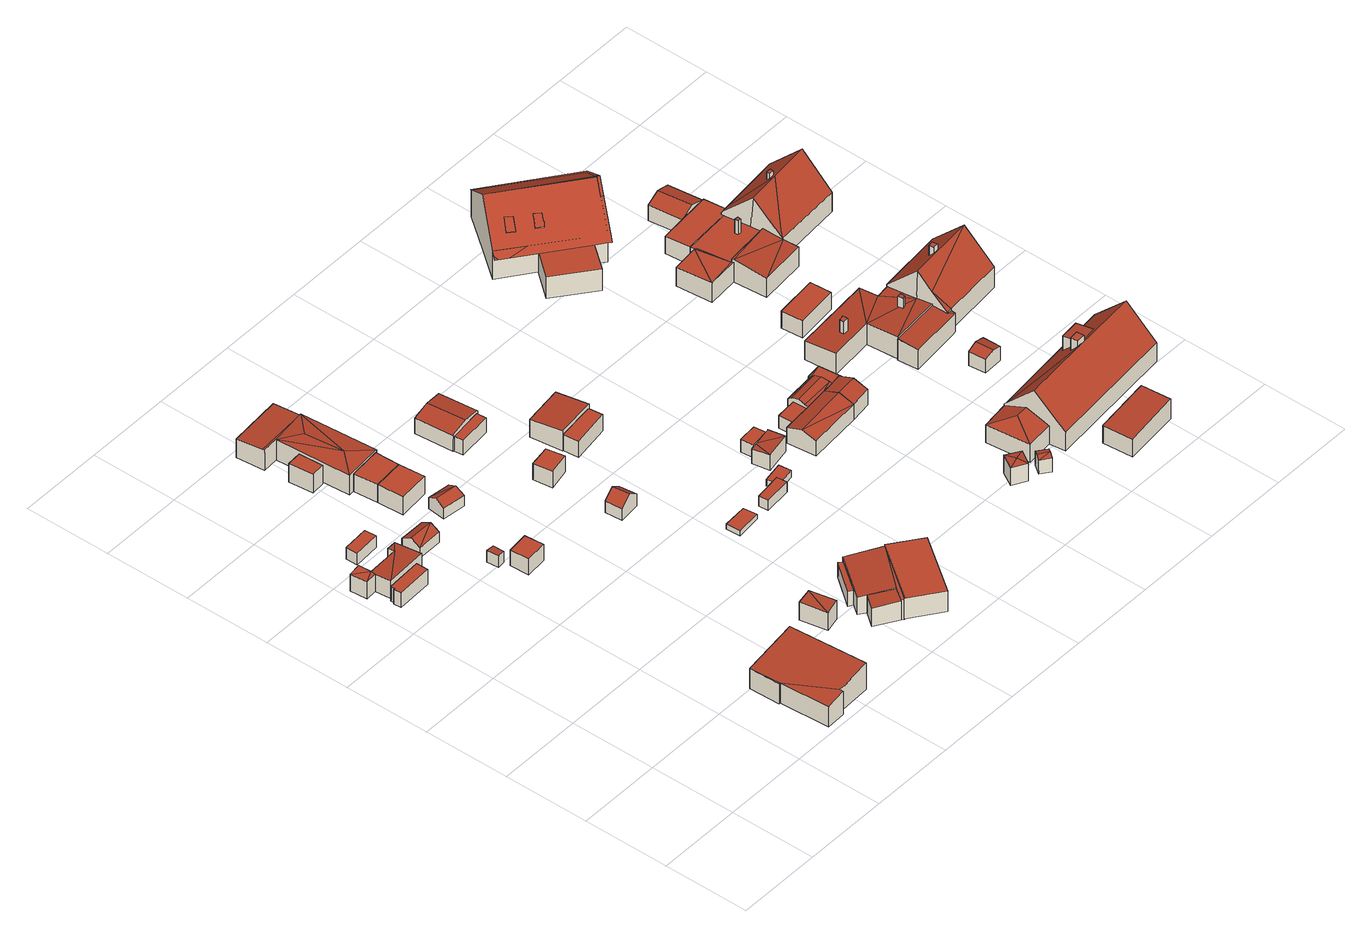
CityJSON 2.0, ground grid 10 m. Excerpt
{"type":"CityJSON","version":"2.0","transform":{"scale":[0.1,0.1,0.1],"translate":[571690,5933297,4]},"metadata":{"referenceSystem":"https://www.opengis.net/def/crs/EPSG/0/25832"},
"CityObjects":{
"building1":{"type":"Building","attributes":{"Grundfläche 2D":"5.907597","Grundhöhe NN":"4.832"},"geometry":[{"type":"Solid","lod":"3","boundaries":[[[[0,1,2,3,4,5]],[[1,0,6,7]],[[3,2,8,9]],[[2,1,7,8]],[[4,3,9,10]],[[5,4,10,11]],[[0,5,11,6]],[[11,10,9,8,7,6]]]],"semantics":{"surfaces":[{"type":"RoofSurface"},{"type":"WallSurface"},{"type":"GroundSurface"}],"values":[[0,1,1,1,1,1,1,2]]}}]},
"building2":{"type":"Building","attributes":{"Grundfläche 2D":"16.011193","Grundhöhe NN":"5.109"},"geometry":[{"type":"Solid","lod":"3","boundaries":[[[[12,13,14]],[[15,13,12]],[[16,12,14,17]],[[18,16,17,19]],[[16,18,20]],[[15,12,21]],[[22,23,14,13]],[[23,24,17,14]],[[24,25,19,17]],[[25,26,18,19]],[[26,27,20,18]],[[27,28,16,20]],[[28,29,12,16]],[[29,30,21,12]],[[30,31,15,21]],[[31,22,13,15]],[[22,31,30,29,28,27,26,25,24,23]]]],"semantics":{"surfaces":[{"type":"RoofSurface"},{"type":"WallSurface"},{"type":"GroundSurface"}],"values":[[0,0,0,0,0,0,1,1,1,1,1,1,1,1,1,1,2]]}}]},
"building3":{"type":"Building","attributes":{"Grundfläche 2D":"60.563072","Grundhöhe NN":"5.005"},"geometry":[{"type":"Solid","lod":"3","boundaries":[[[[32,33,34,35,36,37,38]],[[39,37,36]],[[40,41,38,37]],[[36,35,42,43]],[[39,36,43,44]],[[37,39,44,45]],[[40,37,45,46]],[[41,40,46,47]],[[38,41,47,48]],[[34,33,32,38,48,49]],[[35,34,49,42]],[[42,49,48,47,46,45,44,43]]]],"semantics":{"surfaces":[{"type":"RoofSurface"},{"type":"WallSurface"},{"type":"GroundSurface"}],"values":[[0,0,0,1,1,1,1,1,1,1,1,2]]}}]},
"building4":{"type":"Building","attributes":{"Grundfläche 2D":"4.309440","Grundhöhe NN":"4.859"},"geometry":[{"type":"Solid","lod":"3","boundaries":[[[[50,51,52,53]],[[54,55,53,52]],[[55,56,50,53]],[[56,57,51,50]],[[57,54,52,51]],[[57,56,55,54]]]],"semantics":{"surfaces":[{"type":"RoofSurface"},{"type":"WallSurface"},{"type":"GroundSurface"}],"values":[[0,1,1,1,1,2]]}}]},
"building5":{"type":"Building","attributes":{"Grundfläche 2D":"6.343090","Grundhöhe NN":"5.116"},"geometry":[{"type":"Solid","lod":"3","boundaries":[[[[58,59,60]],[[61,59,58]],[[62,61,58,63]],[[60,59,64,65]],[[63,58,60,65,66]],[[62,63,66,67]],[[64,59,61,62,67]],[[65,64,67,66]]]],"semantics":{"surfaces":[{"type":"RoofSurface"},{"type":"WallSurface"},{"type":"GroundSurface"}],"values":[[0,0,0,1,1,1,1,2]]}}]},
"building6":{"type":"Building","attributes":{"Grundfläche 2D":"1.285392","Grundhöhe NN":"4.754"},"geometry":[{"type":"Solid","lod":"3","boundaries":[[[[68,69,70,71]],[[72,73,71,70]],[[73,74,68,71]],[[74,75,69,68]],[[75,72,70,69]],[[75,74,73,72]]]],"semantics":{"surfaces":[{"type":"RoofSurface"},{"type":"WallSurface"},{"type":"GroundSurface"}],"values":[[0,1,1,1,1,2]]}}]},
"building7":{"type":"Building","attributes":{"Grundfläche 2D":"5.478841","Grundhöhe NN":"5.118"},"geometry":[{"type":"Solid","lod":"3","boundaries":[[[[76,77,78,79]],[[80,81,79,78]],[[81,82,76,79]],[[82,83,77,76]],[[83,80,78,77]],[[83,82,81,80]]]],"semantics":{"surfaces":[{"type":"RoofSurface"},{"type":"WallSurface"},{"type":"GroundSurface"}],"values":[[0,1,1,1,1,2]]}}]},
"building8":{"type":"Building","attributes":{"Grundfläche 2D":"4.815817","Grundhöhe NN":"4.908"},"geometry":[{"type":"Solid","lod":"3","boundaries":[[[[84,85,86,87]],[[88,89,87,86]],[[89,90,84,87]],[[90,91,85,84]],[[91,88,86,85]],[[91,90,89,88]]]],"semantics":{"surfaces":[{"type":"RoofSurface"},{"type":"WallSurface"},{"type":"GroundSurface"}],"values":[[0,1,1,1,1,2]]}}]},
"building9":{"type":"Building","attributes":{"Grundfläche 2D":"5.563912","Grundhöhe NN":"4.943"},"geometry":[{"type":"Solid","lod":"3","boundaries":[[[[92,93,94]],[[92,94,95]],[[96,97,94,93]],[[97,98,95,94]],[[98,99,92,95]],[[99,96,93,92]],[[99,98,97,96]]]],"semantics":{"surfaces":[{"type":"RoofSurface"},{"type":"WallSurface"},{"type":"GroundSurface"}],"values":[[0,0,1,1,1,1,2]]}}]},
"building10":{"type":"Building","attributes":{"Grundfläche 2D":"10.643682","Grundhöhe NN":"5.127"},"geometry":[{"type":"Solid","lod":"3","boundaries":[[[[100,101,102,103]],[[104,105,103,102]],[[105,106,100,103]],[[106,107,101,100]],[[107,104,102,101]],[[107,106,105,104]]]],"semantics":{"surfaces":[{"type":"RoofSurface"},{"type":"WallSurface"},{"type":"GroundSurface"}],"values":[[0,1,1,1,1,2]]}}]},
"building11":{"type":"Building","attributes":{"Grundfläche 2D":"5.515923","Grundhöhe NN":"5.143"},"geometry":[{"type":"Solid","lod":"3","boundaries":[[[[108,109,110]],[[111,109,108]],[[112,108,110,113]],[[113,110,109,114,115]],[[112,113,115,116]],[[111,108,112,116,117]],[[109,111,117,114]],[[115,114,117,116]]]],"semantics":{"surfaces":[{"type":"RoofSurface"},{"type":"WallSurface"},{"type":"GroundSurface"}],"values":[[0,0,0,1,1,1,1,2]]}}]},
"building12":{"type":"Building","attributes":{"Grundfläche 2D":"10.138254","Grundhöhe NN":"5.131"},"geometry":[{"type":"Solid","lod":"3","boundaries":[[[[102,101,118,119]],[[120,121,119,118]],[[121,104,102,119]],[[104,107,101,102]],[[107,120,118,101]],[[107,104,121,120]]]],"semantics":{"surfaces":[{"type":"RoofSurface"},{"type":"WallSurface"},{"type":"GroundSurface"}],"values":[[0,1,1,1,1,2]]}}]},
"building13":{"type":"Building","attributes":{"Grundfläche 2D":"59.248091","Grundhöhe NN":"5.145"},"geometry":[{"type":"Solid","lod":"3","boundaries":[[[[122,123,124]],[[125,124,123,126]],[[122,127,128,129]],[[122,129,123]],[[127,130,131,132]],[[127,132,133,128]],[[126,123,128]],[[123,129,128]],[[122,124,134,135]],[[127,122,135,136]],[[130,127,136,137]],[[131,130,137,138]],[[133,132,131,138,139]],[[128,133,139,140]],[[126,128,140,141]],[[124,125,126,141,120,134]],[[120,141,140,139,138,137,136,135,134]]]],"semantics":{"surfaces":[{"type":"RoofSurface"},{"type":"WallSurface"},{"type":"GroundSurface"}],"values":[[0,0,0,0,0,0,0,0,1,1,1,1,1,1,1,1,2]]}}]},
"building14":{"type":"Building","attributes":{"Grundfläche 2D":"5.332324","Grundhöhe NN":"5.138"},"geometry":[{"type":"Solid","lod":"3","boundaries":[[[[142,143,144,145]],[[146,147,145,144]],[[147,148,142,145]],[[148,149,143,142]],[[149,146,144,143]],[[149,148,147,146]]]],"semantics":{"surfaces":[{"type":"RoofSurface"},{"type":"WallSurface"},{"type":"GroundSurface"}],"values":[[0,1,1,1,1,2]]}}]},
"building15":{"type":"Building","attributes":{"Grundfläche 2D":"2.425499","Grundhöhe NN":"4.997"},"geometry":[{"type":"Solid","lod":"3","boundaries":[[[[150,151,152,153]],[[154,155,151,150]],[[155,156,152,151]],[[156,157,153,152]],[[157,154,150,153]],[[156,155,154,157]]]],"semantics":{"surfaces":[{"type":"RoofSurface"},{"type":"WallSurface"},{"type":"GroundSurface"}],"values":[[0,1,1,1,1,2]]}}]},
"building16":{"type":"Building","attributes":{"Grundfläche 2D":"25.882240","Grundhöhe NN":"5.084"},"geometry":[{"type":"Solid","lod":"3","boundaries":[[[[158,159,142,160,161,162,163]],[[160,164,165,161]],[[162,161,166,167]],[[163,162,167,168]],[[159,158,163,168,169]],[[160,142,159,169,147]],[[164,160,147,146]],[[165,164,146,170]],[[161,165,170,166]],[[167,166,170,146,147,169,168]]]],"semantics":{"surfaces":[{"type":"RoofSurface"},{"type":"WallSurface"},{"type":"GroundSurface"}],"values":[[0,0,1,1,1,1,1,1,1,2]]}}]},
"building17":{"type":"Building","attributes":{"Grundfläche 2D":"5.031915","Grundhöhe NN":"5.204"},"geometry":[{"type":"Solid","lod":"3","boundaries":[[[[171,172,173,174]],[[175,171,174,176]],[[176,174,173,177,178]],[[175,176,178,179]],[[172,171,175,179,180]],[[173,172,180,177]],[[178,177,180,179]]]],"semantics":{"surfaces":[{"type":"RoofSurface"},{"type":"WallSurface"},{"type":"GroundSurface"}],"values":[[0,0,1,1,1,1,2]]}}]},
"building18":{"type":"Building","attributes":{"Grundfläche 2D":"33.847432","Grundhöhe NN":"5.211"},"geometry":[{"type":"Solid","lod":"3","boundaries":[[[[181,182,183,184,185]],[[183,182,186,187]],[[188,185,184,183,187,189]],[[181,185,188,190]],[[182,181,190,186]],[[189,187,186,190,188]]]],"semantics":{"surfaces":[{"type":"RoofSurface"},{"type":"WallSurface"},{"type":"GroundSurface"}],"values":[[0,1,1,1,1,2]]}}]},
"building19":{"type":"Building","attributes":{"Grundfläche 2D":"5.359551","Grundhöhe NN":"5.330"},"geometry":[{"type":"Solid","lod":"3","boundaries":[[[[191,192,193,194]],[[195,196,194,193]],[[196,197,191,194]],[[197,198,192,191]],[[198,195,193,192]],[[198,197,196,195]]]],"semantics":{"surfaces":[{"type":"RoofSurface"},{"type":"WallSurface"},{"type":"GroundSurface"}],"values":[[0,1,1,1,1,2]]}}]},
"building20":{"type":"Building","attributes":{"Grundfläche 2D":"4.649451","Grundhöhe NN":"5.321"},"geometry":[{"type":"Solid","lod":"3","boundaries":[[[[199,200,201,202]],[[203,204,202,201]],[[204,205,199,202]],[[205,206,200,199]],[[206,203,201,200]],[[206,205,204,203]]]],"semantics":{"surfaces":[{"type":"RoofSurface"},{"type":"WallSurface"},{"type":"GroundSurface"}],"values":[[0,1,1,1,1,2]]}}]},
"building21":{"type":"Building","attributes":{"Grundfläche 2D":"4.262887","Grundhöhe NN":"5.338"},"geometry":[{"type":"Solid","lod":"3","boundaries":[[[[207,208,209,210]],[[208,207,211,212]],[[209,208,212,213]],[[210,209,213,214]],[[207,210,214,211]],[[212,211,214,213]]]],"semantics":{"surfaces":[{"type":"RoofSurface"},{"type":"WallSurface"},{"type":"GroundSurface"}],"values":[[0,1,1,1,1,2]]}}]},
"building22":{"type":"Building","attributes":{"Grundfläche 2D":"19.326266","Grundhöhe NN":"5.399"},"geometry":[{"type":"Solid","lod":"3","boundaries":[[[[215,216,217,218,219]],[[220,221,215,219,222]],[[222,219,218,223,224]],[[220,222,224,225]],[[226,217,216,215,221,220,225,227]],[[218,217,226,223]],[[225,224,223,226,227]]]],"semantics":{"surfaces":[{"type":"RoofSurface"},{"type":"WallSurface"},{"type":"GroundSurface"}],"values":[[0,0,1,1,1,1,2]]}}]},
"building23":{"type":"Building","attributes":{"Grundfläche 2D":"3.732210","Grundhöhe NN":"5.419"},"geometry":[{"type":"Solid","lod":"3","boundaries":[[[[228,229,230,231]],[[230,229,232,233]],[[234,231,230,233]],[[228,231,234,235]],[[229,228,235,232]],[[233,232,235,234]]]],"semantics":{"surfaces":[{"type":"RoofSurface"},{"type":"WallSurface"},{"type":"GroundSurface"}],"values":[[0,1,1,1,1,2]]}}]},
"building24":{"type":"Building","attributes":{"Grundfläche 2D":"7.600097","Grundhöhe NN":"5.522"},"geometry":[{"type":"Solid","lod":"3","boundaries":[[[[236,237,238,239]],[[240,241,239,238]],[[241,242,236,239]],[[242,243,237,236]],[[243,240,238,237]],[[243,242,241,240]]]],"semantics":{"surfaces":[{"type":"RoofSurface"},{"type":"WallSurface"},{"type":"GroundSurface"}],"values":[[0,1,1,1,1,2]]}}]},
"building25":{"type":"Building","attributes":{"Grundfläche 2D":"17.200186","Grundhöhe NN":"5.530"},"geometry":[{"type":"Solid","lod":"3","boundaries":[[[[244,245,246,247,248,249]],[[250,251,247,246]],[[251,240,243,252,244,249,248,247]],[[252,253,245,244]],[[253,250,246,245]],[[243,240,251,250,253,252]]]],"semantics":{"surfaces":[{"type":"RoofSurface"},{"type":"WallSurface"},{"type":"GroundSurface"}],"values":[[0,1,1,1,1,2]]}}]},
"building26":{"type":"Building","attributes":{"Grundfläche 2D":"3.111843","Grundhöhe NN":"5.519"},"geometry":[{"type":"Solid","lod":"3","boundaries":[[[[254,255,256,257,258,259,260]],[[261,262,257,256]],[[262,263,258,257]],[[263,264,265,260,259,258]],[[265,266,254,260]],[[266,267,255,254]],[[267,261,256,255]],[[267,266,265,264,263,262,261]]]],"semantics":{"surfaces":[{"type":"RoofSurface"},{"type":"WallSurface"},{"type":"GroundSurface"}],"values":[[0,1,1,1,1,1,1,2]]}}]},
"building27":{"type":"Building","attributes":{"Grundfläche 2D":"6.264457","Grundhöhe NN":"5.615"},"geometry":[{"type":"Solid","lod":"3","boundaries":[[[[268,269,270]],[[271,269,268]],[[271,272,273,269]],[[268,270,274,275]],[[271,268,275,276]],[[272,271,276,277]],[[270,269,273,272,277,278,274]],[[278,277,276,275,274]]]],"semantics":{"surfaces":[{"type":"RoofSurface"},{"type":"WallSurface"},{"type":"GroundSurface"}],"values":[[0,0,0,1,1,1,1,2]]}}]},
"building28":{"type":"Building","attributes":{"Grundfläche 2D":"3.609628","Grundhöhe NN":"5.642"},"geometry":[{"type":"Solid","lod":"3","boundaries":[[[[279,280,281,282]],[[283,278,282,281]],[[278,284,279,282]],[[284,285,280,279]],[[285,283,281,280]],[[285,284,278,283]]]],"semantics":{"surfaces":[{"type":"RoofSurface"},{"type":"WallSurface"},{"type":"GroundSurface"}],"values":[[0,1,1,1,1,2]]}}]},
"building29":{"type":"Building","attributes":{"Grundfläche 2D":"4.235508","Grundhöhe NN":"5.698"},"geometry":[{"type":"Solid","lod":"3","boundaries":[[[[286,287,288,289]],[[290,286,289,291]],[[287,286,290,292]],[[288,287,292,293]],[[289,288,293,291]],[[293,292,290,291]]]],"semantics":{"surfaces":[{"type":"RoofSurface"},{"type":"WallSurface"},{"type":"GroundSurface"}],"values":[[0,1,1,1,1,2]]}}]},
"building30":{"type":"Building","attributes":{"Grundfläche 2D":"21.895855","Grundhöhe NN":"5.639"},"geometry":[{"type":"Solid","lod":"3","boundaries":[[[[294,295,296,297,298]],[[299,300,297]],[[300,298,297]],[[296,295,294,301,302]],[[299,297,296,302,303]],[[300,299,303,304]],[[301,294,298,300,304]],[[302,301,304,303]]]],"semantics":{"surfaces":[{"type":"RoofSurface"},{"type":"WallSurface"},{"type":"GroundSurface"}],"values":[[0,0,0,1,1,1,1,2]]}}]},
"building31":{"type":"Building","attributes":{"Grundfläche 2D":"3.712008","Grundhöhe NN":"5.529"},"geometry":[{"type":"Solid","lod":"3","boundaries":[[[[305,306,307]],[[305,308,306]],[[305,307,309]],[[305,309,308]],[[310,311,307,306]],[[311,312,309,307]],[[312,313,308,309]],[[313,310,306,308]],[[313,312,311,310]]]],"semantics":{"surfaces":[{"type":"RoofSurface"},{"type":"WallSurface"},{"type":"GroundSurface"}],"values":[[0,0,0,0,1,1,1,1,2]]}}]},
"building32":{"type":"Building","attributes":{"Grundfläche 2D":"9.714241","Grundhöhe NN":"5.636"},"geometry":[{"type":"Solid","lod":"3","boundaries":[[[[314,294,315]],[[316,317,318,319,314]],[[295,294,314,319,318]],[[320,321,322,323,324]],[[325,323,322]],[[324,323,325,326,317,316]],[[327,320,324,316,314,315,328,329]],[[330,322,321,320,327,331]],[[295,318,317,326,325,322,330,332]],[[328,315,294,295,332]],[[332,330,331,327,329,328]]]],"semantics":{"surfaces":[{"type":"RoofSurface"},{"type":"WallSurface"},{"type":"GroundSurface"}],"values":[[0,0,0,0,0,0,1,1,1,1,2]]}}]},
"building33":{"type":"Building","attributes":{"Grundfläche 2D":"1.866644","Grundhöhe NN":"5.529"},"geometry":[{"type":"Solid","lod":"3","boundaries":[[[[333,334,335,336]],[[333,336,337]],[[333,337,338]],[[337,336,335,339,340]],[[338,337,340,341]],[[334,333,338,341,342]],[[335,334,342,339]],[[341,340,339,342]]]],"semantics":{"surfaces":[{"type":"RoofSurface"},{"type":"WallSurface"},{"type":"GroundSurface"}],"values":[[0,0,0,1,1,1,1,2]]}}]},
"building34":{"type":"Building","attributes":{"Grundfläche 2D":"8.513263","Grundhöhe NN":"5.584"},"geometry":[{"type":"Solid","lod":"3","boundaries":[[[[343,344,315,294,298]],[[345,343,298,300]],[[300,298,294,301,304]],[[345,300,304,346]],[[344,343,345,346,347]],[[294,315,344,347,301]],[[304,301,347,346]]]],"semantics":{"surfaces":[{"type":"RoofSurface"},{"type":"WallSurface"},{"type":"GroundSurface"}],"values":[[0,0,1,1,1,1,2]]}}]},
"building35":{"type":"Building","attributes":{"Grundfläche 2D":"4.297125","Grundhöhe NN":"5.602"},"geometry":[{"type":"Solid","lod":"3","boundaries":[[[[348,349,350,321,320]],[[351,352,348,320,353]],[[352,351,354]],[[320,321,331,327]],[[353,320,327,328]],[[351,353,328,347]],[[354,351,347,355]],[[352,354,355,356]],[[348,352,356,357]],[[350,349,348,357,358]],[[321,350,358,331]],[[331,358,357,356,355,347,328,327]]]],"semantics":{"surfaces":[{"type":"RoofSurface"},{"type":"WallSurface"},{"type":"GroundSurface"}],"values":[[0,0,0,1,1,1,1,1,1,1,1,2]]}}]},
"building36":{"type":"Building","attributes":{"Grundfläche 2D":"22.597071","Grundhöhe NN":"5.545"},"geometry":[{"type":"Solid","lod":"3","boundaries":[[[[359,360,361,362]],[[363,364,362,361]],[[364,365,359,362]],[[365,366,360,359]],[[366,363,361,360]],[[366,365,364,363]]]],"semantics":{"surfaces":[{"type":"RoofSurface"},{"type":"WallSurface"},{"type":"GroundSurface"}],"values":[[0,1,1,1,1,2]]}}]},
"building37":{"type":"Building","attributes":{"Grundfläche 2D":"128.988901","Grundhöhe NN":"5.529"},"children":["building37-1","building37-2"],"geometry":[{"type":"Solid","lod":"3","boundaries":[[[[367,368,369,370]],[[371,372,369,368]],[[373,374,370,369,372]],[[375,376,377,378]],[[379,380,377,376]],[[378,377,380]],[[380,379,381,382]],[[378,380,382,383]],[[375,378,383,384]],[[368,367,385,381]],[[375,384,386,373,372,371,368,381,379,376]],[[374,373,386,387]],[[385,367,370,374,387]],[[381,385,387,386,384,383,382]]]],"semantics":{"surfaces":[{"type":"RoofSurface"},{"type":"WallSurface"},{"type":"GroundSurface"}],"values":[[0,0,0,0,0,0,1,1,1,1,1,1,1,2]]}}]},
"building37-1":{"type":"BuildingInstallation","parents":["building37"],"geometry":[{"type":"MultiSurface","lod":"3","boundaries":[[[388,389,390,391]],[[392,393,388,391]],[[394,395,389,388,393]],[[396,390,389,395,397]],[[396,392,391,390]]],"semantics":{"surfaces":[{"type":"RoofSurface"},{"type":"WallSurface"}],"values":[0,1,1,1,1]}}]},
"building37-2":{"type":"BuildingInstallation","parents":["building37"],"geometry":[{"type":"MultiSurface","lod":"3","boundaries":[[[398,399,400,401,402]],[[402,401,403]],[[400,399,404,405]],[[405,403,401,400]]],"semantics":{"surfaces":[{"type":"RoofSurface"},{"type":"WallSurface"}],"values":[0,1,1,1]}}]},
"building38":{"type":"Building","attributes":{"Grundfläche 2D":"12.366838","Grundhöhe NN":"5.652"},"geometry":[{"type":"Solid","lod":"3","boundaries":[[[[406,407,408,409]],[[410,411,409,408]],[[411,412,406,409]],[[412,413,407,406]],[[413,410,408,407]],[[413,412,411,410]]]],"semantics":{"surfaces":[{"type":"RoofSurface"},{"type":"WallSurface"},{"type":"GroundSurface"}],"values":[[0,1,1,1,1,2]]}}]},
"building39":{"type":"Building","attributes":{"Grundfläche 2D":"124.574609","Grundhöhe NN":"5.397"},"children":["building39-1","building39-2"],"geometry":[{"type":"Solid","lod":"3","boundaries":[[[[414,415,416,417,418,419]],[[419,418,417]],[[420,421,422,423,419,417,424,425]],[[426,427,428,429]],[[430,426,429,431]],[[427,426,430,432]],[[432,433,428,427]],[[428,433,434,435,424,436,431,429]],[[437,418,435,434,438]],[[416,437,438,439]],[[424,417,416,439,440,436]],[[433,432,430,431,436,440,439,438,434]],[[435,418,419,423,422,421,420,425,424]],[[414,419,418,437,416,415]]]],"semantics":{"surfaces":[{"type":"RoofSurface"},{"type":"WallSurface"},{"type":"GroundSurface"}],"values":[[0,0,0,0,1,1,1,1,1,1,1,2,0,0]]}}]},
"building39-1":{"type":"BuildingInstallation","parents":["building39"],"geometry":[{"type":"MultiSurface","lod":"3","boundaries":[[[441,442,443,444,445,446,447,448]],[[441,448,449,450]],[[442,441,450,451]],[[443,442,451,452]],[[448,447,453,449]],[[444,443,452,454]],[[455,453,447,446,445,444,454,456]]],"semantics":{"surfaces":[{"type":"RoofSurface"},{"type":"WallSurface"}],"values":[0,1,1,1,1,1,1]}}]},
"building39-2":{"type":"BuildingInstallation","parents":["building39"],"geometry":[{"type":"MultiSurface","lod":"3","boundaries":[[[457,458,459,460]],[[460,459,461,462]],[[457,460,462,463]],[[458,457,463,464]],[[459,458,464,461]]],"semantics":{"surfaces":[{"type":"RoofSurface"},{"type":"WallSurface"}],"values":[0,1,1,1,1]}}]},
"building40":{"type":"Building","attributes":{"Grundfläche 2D":"4.863841","Grundhöhe NN":"5.605"},"geometry":[{"type":"Solid","lod":"3","boundaries":[[[[465,466,467,468]],[[469,465,468,470]],[[470,468,467,471,472]],[[469,470,472,473]],[[466,465,469,473,474]],[[467,466,474,471]],[[472,471,474,473]]]],"semantics":{"surfaces":[{"type":"RoofSurface"},{"type":"WallSurface"},{"type":"GroundSurface"}],"values":[[0,0,1,1,1,1,2]]}}]},
"building41":{"type":"Building","attributes":{"Grundfläche 2D":"128.174786","Grundhöhe NN":"5.393"},"children":["building41-1","building41-2","building41-3"],"geometry":[{"type":"Solid","lod":"3","boundaries":[[[[475,476,477,478]],[[478,479,480]],[[481,478,480,482,483]],[[482,475,478,481,483]],[[484,482,480]],[[485,482,484,486]],[[487,488,489]],[[490,487,489,491]],[[492,493,494]],[[495,490,493,492]],[[490,491,493]],[[496,497,498]],[[499,497,496,500,501,502]],[[503,502,501]],[[480,479,504,505]],[[484,480,505,506]],[[486,484,506,507]],[[485,486,507,508]],[[482,485,508,509]],[[475,482,509,510,501]],[[475,501,500,476]],[[477,476,500,496,494,493,491,478]],[[511,504,479,478,491,489,488]],[[494,496,498,492]],[[498,512,492]],[[495,492,512,513]],[[487,490,495,513,514]],[[488,487,514,511]],[[503,501,510,515]],[[502,503,515,516]],[[517,497,499,502,516,518]],[[498,497,517,512]],[[509,508,507,506,505,504,511,514,513,512,517,518,516,515,510]]]],"semantics":{"surfaces":[{"type":"RoofSurface"},{"type":"WallSurface"},{"type":"GroundSurface"}],"values":[[0,0,0,0,0,0,0,0,0,0,0,0,0,0,1,1,1,1,1,1,1,1,1,1,1,1,1,1,1,1,1,1,2]]}}]},
"building41-1":{"type":"BuildingInstallation","parents":["building41"],"geometry":[{"type":"MultiSurface","lod":"3","boundaries":[[[519,520,521,522,523,524]],[[525,522,521,520,526,483]],[[523,522,525,527]],[[528,519,524,523,527,481]],[[520,519,528,526]]],"semantics":{"surfaces":[{"type":"RoofSurface"},{"type":"WallSurface"}],"values":[0,1,1,1,1]}}]},
"building41-2":{"type":"BuildingInstallation","parents":["building41"],"geometry":[{"type":"MultiSurface","lod":"3","boundaries":[[[529,530,531,532,533,534]],[[535,536,534,533]],[[530,529,534,536,537,538]],[[538,539,532,531,530]],[[539,535,533,532]]],"semantics":{"surfaces":[{"type":"RoofSurface"},{"type":"WallSurface"}],"values":[0,1,1,1,1]}}]},
"building41-3":{"type":"BuildingInstallation","parents":["building41"],"geometry":[{"type":"MultiSurface","lod":"3","boundaries":[[[540,541,542,543]],[[543,542,544,545]],[[540,543,545,546]],[[541,540,546,547]],[[542,541,547,544]]],"semantics":{"surfaces":[{"type":"RoofSurface"},{"type":"WallSurface"}],"values":[0,1,1,1,1]}}]},
"building42":{"type":"Building","attributes":{"Grundfläche 2D":"18.807536","Grundhöhe NN":"5.582"},"geometry":[{"type":"Solid","lod":"3","boundaries":[[[[548,549,550,551,552,553,554,555]],[[550,549,548,556,557]],[[551,550,557,558]],[[552,551,558,559]],[[553,552,559,560]],[[555,554,553,560,561]],[[548,555,561,556]],[[561,560,559,558,557,556]]]],"semantics":{"surfaces":[{"type":"RoofSurface"},{"type":"WallSurface"},{"type":"GroundSurface"}],"values":[[0,1,1,1,1,1,1,2]]}}]},
"building43":{"type":"Building","attributes":{"Grundfläche 2D":"121.428342","Grundhöhe NN":"5.514"},"children":["building43-1","building43-2"],"geometry":[{"type":"Solid","lod":"3","boundaries":[[[[562,563,564,565]],[[566,567,565,564]],[[568,569,564,563]],[[564,569,570,571,566]],[[572,573,550,549,548,574,575,576,577,578,579,573]],[[580,577,581]],[[577,576,574]],[[576,575,574]],[[577,574,581]],[[582,581,574]],[[583,584,585]],[[583,585,567]],[[586,567,585]],[[587,565,567,586]],[[568,563,562,588,589]],[[570,569,568,589,590]],[[579,578,583,567,566,573]],[[590,591,550,573,566,571,570]],[[562,565,592,588]],[[574,593,594,582]],[[581,582,594,595]],[[580,581,595,596]],[[548,549,550,591,597]],[[574,548,597,593]],[[583,578,577,584]],[[598,586,585,584,577,580,596]],[[587,586,598,599]],[[565,587,599,592]],[[591,590,589,588,592,599,598,596,595,594,593,597]]]],"semantics":{"surfaces":[{"type":"RoofSurface"},{"type":"WallSurface"},{"type":"GroundSurface"}],"values":[[0,0,0,0,0,0,0,0,0,0,0,0,0,0,1,1,1,1,1,1,1,1,1,1,1,1,1,1,2]]}}]},
"building43-1":{"type":"BuildingInstallation","parents":["building43"],"geometry":[{"type":"MultiSurface","lod":"3","boundaries":[[[600,601,602,603]],[[603,602,604,605]],[[600,603,605,606]],[[601,600,606,607]],[[602,601,607,604]]],"semantics":{"surfaces":[{"type":"RoofSurface"},{"type":"WallSurface"}],"values":[0,1,1,1,1]}}]},
"building43-2":{"type":"BuildingInstallation","parents":["building43"],"geometry":[{"type":"MultiSurface","lod":"3","boundaries":[[[608,609,610,611]],[[612,572,609,608]],[[572,613,610,609]],[[613,614,611,610]],[[608,611,614,612]]],"semantics":{"surfaces":[{"type":"RoofSurface"},{"type":"WallSurface"}],"values":[0,1,1,1,1]}}]},
"building44":{"type":"Building","attributes":{"Grundfläche 2D":"13.405708","Grundhöhe NN":"5.582"},"geometry":[{"type":"Solid","lod":"3","boundaries":[[[[615,616,617,618]],[[619,616,615,620]],[[618,617,621,622]],[[620,615,618,622,623]],[[619,620,623,624]],[[621,617,616,619,624]],[[623,622,621,624]]]],"semantics":{"surfaces":[{"type":"RoofSurface"},{"type":"WallSurface"},{"type":"GroundSurface"}],"values":[[0,0,1,1,1,1,2]]}}]}
},
"vertices":[
[64,449,27],[23,447,27],[23,442,27],[21,442,27],[22,433,27],[64,435,27],[64,449,8],[23,447,8],[23,442,8],[21,442,8],[22,433,8],[64,435,8],
[22,471,33],[8,464,33],[21,465,33],[6,484,33],[61,474,31],[23,447,34],[71,482,30],[73,450,33],[60,482,30],[21,486,33],[8,464,11],[21,465,11],[23,447,11],[73,450,11],[71,482,11],[60,482,11],[61,474,11],[22,471,11],[21,486,11],[6,484,11],
[183,11,40],[195,12,42],[217,13,44],[211,104,43],[146,100,36],[149,64,36],[175,11,40],[147,64,36],[152,6,36],[175,7,40],[211,104,10],[146,100,10],[147,64,10],[149,64,10],[152,6,10],[175,7,10],[175,11,10],[217,13,10],
[41,504,24],[72,506,24],[71,520,24],[41,518,24],[71,520,9],[41,518,9],[41,504,9],[72,506,9],
[115,474,30],[86,463,24],[115,463,24],[86,474,30],[85,485,24],[115,485,24],[86,463,11],[115,463,11],[115,485,11],[85,485,11],
[126,398,23],[135,399,22],[135,412,22],[125,412,23],[135,412,8],[125,412,8],[126,398,8],[135,399,8],
[159,369,32],[157,391,32],[133,389,31],[134,367,32],[133,389,11],[134,367,11],[159,369,11],[157,391,11],
[90,631,33],[93,603,33],[109,604,33],[107,632,33],[109,604,9],[107,632,9],[90,631,9],[93,603,9],
[259,96,32],[277,100,33],[271,130,33],[253,127,32],[277,100,9],[271,130,9],[253,127,9],[259,96,9],
[159,518,34],[156,548,34],[121,545,34],[123,515,34],[121,545,11],[123,515,11],[159,518,11],[156,548,11],
[171,489,30],[146,502,25],[145,492,30],[172,499,25],[170,478,25],[143,481,25],[146,502,11],[143,481,11],[170,478,11],[172,499,11],
[155,576,34],[118,573,34],[155,576,11],[118,573,11],
[149,665,37],[133,597,39],[156,576,37],[155,576,37],[112,573,36],[147,665,37],[105,659,38],[128,643,39],[145,696,35],[83,691,35],[86,661,37],[86,658,38],[156,576,11],[149,665,11],[147,665,11],[145,696,11],[83,691,11],[86,658,11],[105,659,11],[112,573,11],
[301,82,34],[289,66,34],[314,50,36],[324,65,36],[314,50,11],[324,65,11],[301,82,11],[289,66,11],
[302,100,29],[327,134,29],[323,137,29],[297,103,29],[302,100,10],[327,134,10],[323,137,10],[297,103,10],
[302,100,33],[293,88,33],[324,65,37],[363,112,37],[329,136,33],[327,134,33],[314,50,37],[317,48,37],[363,112,11],[329,136,11],[327,134,11],[293,88,11],[317,48,11],
[264,349,36],[276,350,27],[274,370,27],[262,369,36],[251,347,27],[249,367,27],[274,370,12],[249,367,12],[251,347,12],[276,350,12],
[351,23,39],[397,87,39],[363,112,39],[317,48,39],[316,48,39],[397,87,12],[363,112,12],[316,48,12],[317,48,12],[351,23,12],
[243,428,34],[268,433,34],[264,454,34],[240,450,34],[264,454,13],[240,450,13],[243,428,13],[268,433,13],
[306,245,19],[335,248,19],[333,264,19],[305,262,19],[333,264,13],[305,262,13],[306,245,13],[335,248,13],
[262,539,32],[223,535,32],[224,524,32],[263,528,32],[262,539,13],[223,535,13],[224,524,13],[263,528,13],
[243,537,38],[262,539,35],[264,539,34],[259,584,34],[238,581,38],[221,534,34],[223,535,34],[217,579,34],[259,584,14],[217,579,14],[221,534,14],[264,539,14],[262,539,14],
[350,247,27],[382,250,27],[381,262,27],[349,258,27],[382,250,14],[381,262,14],[349,258,14],[350,247,14],
[335,442,36],[333,458,36],[289,453,36],[291,435,36],[289,453,15],[291,435,15],[335,442,15],[333,458,15],
[334,458,41],[329,496,38],[283,490,38],[288,453,41],[289,453,41],[333,458,41],[283,490,15],[288,453,15],[334,458,15],[329,496,15],
[398,274,24],[375,270,24],[377,261,24],[381,262,24],[381,257,24],[382,257,24],[400,260,24],[377,261,15],[381,262,15],[381,257,15],[382,257,15],[400,260,15],[398,274,15],[375,270,15],
[394,281,36],[398,303,35],[390,301,35],[424,287,36],[421,307,35],[420,306,35],[390,301,16],[394,281,16],[424,287,16],[421,307,16],[420,306,16],
[418,322,32],[396,320,32],[398,303,32],[420,306,32],[398,303,16],[418,322,16],[396,320,16],
[445,313,33],[446,295,33],[470,297,33],[469,315,33],[445,313,17],[469,315,17],[446,295,17],[470,297,17],
[498,300,36],[470,297,36],[434,294,36],[436,276,42],[500,283,42],[438,260,36],[501,266,36],[498,300,16],[434,294,16],[438,260,16],[501,266,16],
[539,93,40],[536,107,38],[526,90,38],[552,97,38],[542,81,38],[536,107,15],[526,90,15],[542,81,15],[552,97,15],
[511,304,37],[511,301,36],[509,313,39],[470,309,39],[470,301,37],[498,303,37],[508,325,33],[507,325,33],[469,322,33],[507,321,37],[508,321,37],[469,317,37],[469,315,38],[508,325,16],[511,301,16],[511,304,16],[469,322,16],[507,325,16],[470,297,16],
[571,78,35],[575,83,33],[564,91,33],[560,85,35],[556,80,33],[567,72,33],[564,91,15],[556,80,15],[567,72,15],[575,83,15],
[525,286,42],[523,303,36],[526,269,36],[526,269,16],[523,303,16],
[524,329,33],[507,327,33],[506,327,33],[523,303,33],[527,302,33],[511,301,33],[523,301,33],[523,301,16],[527,302,16],[524,329,16],[506,327,16],
[633,26,38],[698,33,41],[695,67,41],[630,61,38],[695,67,15],[630,61,15],[633,26,15],[698,33,15],
[746,168,39],[591,152,39],[670,124,76],[749,131,76],[591,152,40],[594,117,76],[598,81,39],[753,96,39],[596,100,38],[593,126,49],[579,125,49],[564,97,38],[591,152,38],[558,148,38],[591,152,15],[558,148,15],[564,97,15],[596,100,15],[746,168,15],[598,81,15],[753,96,15],
[670,126,82],[680,126,82],[679,135,82],[669,134,82],[669,134,66],[670,126,75],[674,126,75],[680,126,74],[679,135,66],[679,129,72],
[685,132,69],[704,134,69],[702,155,66],[680,153,66],[682,132,69],[680,153,47],[703,143,60],[702,155,48],
[557,403,39],[559,378,39],[608,383,39],[606,408,39],[608,383,17],[606,408,17],[557,403,17],[559,378,17],
[586,671,45],[494,740,45],[491,737,48],[462,698,85],[552,630,85],[555,629,85],[510,597,45],[521,589,45],[523,587,45],[527,592,50],[435,663,51],[431,657,45],[447,606,42],[490,572,42],[514,603,43],[471,636,43],[447,606,14],[471,636,14],[490,572,14],[514,603,14],[525,594,14],[525,594,50],[435,663,14],[580,666,50],[580,666,14],[491,737,14],[462,698,14],
[488,643,64],[488,644,64],[492,649,69],[485,654,70],[484,653,68],[483,652,68],[478,646,61],[485,640,61],[485,640,60],[488,643,63],[488,644,63],[492,649,68],[478,646,60],[485,654,69],[483,652,67],[484,653,67],
[463,672,70],[455,663,61],[462,657,61],[469,666,70],[462,657,60],[469,666,69],[463,672,69],[455,663,60],
[646,211,38],[657,212,34],[656,233,34],[644,232,38],[634,211,34],[632,231,34],[656,233,16],[632,231,16],[634,211,16],[657,212,16],
[597,290,43],[654,295,43],[653,312,41],[652,313,41],[649,347,39],[633,345,39],[637,317,41],[594,327,41],[632,318,41],[631,367,38],[542,322,41],[539,359,38],[728,356,41],[649,348,41],[649,347,42],[732,320,77],[653,312,77],[662,278,41],[654,295,59],[656,277,41],[735,285,41],[656,277,40],[662,273,39],[662,278,39],[657,272,39],[654,295,41],[597,290,41],[598,266,39],[596,290,41],[649,347,14],[633,345,14],[631,367,14],[539,359,14],[542,322,14],[594,327,14],[597,290,14],[649,348,14],[662,278,14],[735,285,14],[728,356,14],[596,290,14],[598,266,14],[662,273,14],[657,272,14],
[637,320,54],[632,320,54],[632,318,54],[633,314,54],[637,315,54],[637,317,54],[633,314,41],[632,320,41],[637,315,41],[637,320,41],
[575,338,56],[575,341,56],[571,340,56],[569,340,56],[569,335,56],[575,335,56],[569,335,40],[575,335,40],[575,338,40],[575,341,40],[569,340,40],
[686,320,80],[692,320,80],[691,326,80],[685,325,80],[691,326,67],[685,325,67],[686,320,72],[692,320,72],
[571,529,39],[578,530,39],[627,534,38],[627,537,38],[636,538,38],[633,564,38],[599,561,38],[568,558,38],[571,529,16],[627,534,16],[627,537,16],[636,538,16],[633,564,16],[568,558,16],
[718,474,40],[715,509,78],[669,504,78],[635,467,41],[631,500,78],[635,466,41],[711,546,40],[636,538,40],[627,537,40],[627,534,44],[614,509,39],[631,503,39],[572,524,39],[574,524,39],[579,485,40],[579,484,40],[632,489,40],[631,500,39],[580,482,40],[544,479,40],[540,521,39],[632,489,44],[579,484,44],[580,482,44],[583,443,40],[637,448,40],[718,474,15],[711,546,15],[627,537,15],[627,534,15],[635,467,15],[572,524,15],[540,521,15],[544,479,15],[580,482,15],[571,529,15],[583,443,15],[637,448,15],
[673,510,78],[673,514,78],[668,514,78],[668,510,78],[668,514,68],[668,510,72],[673,510,73],[673,514,68],
[618,509,57],[614,509,57],[614,505,57],[618,505,57],[618,509,39],[614,505,39],[618,505,39],
[611,603,42],[616,564,42],[633,565,36],[628,605,36],[599,562,36],[594,601,36],[633,565,16],[628,605,16],[594,601,16],[599,562,16]
]}
